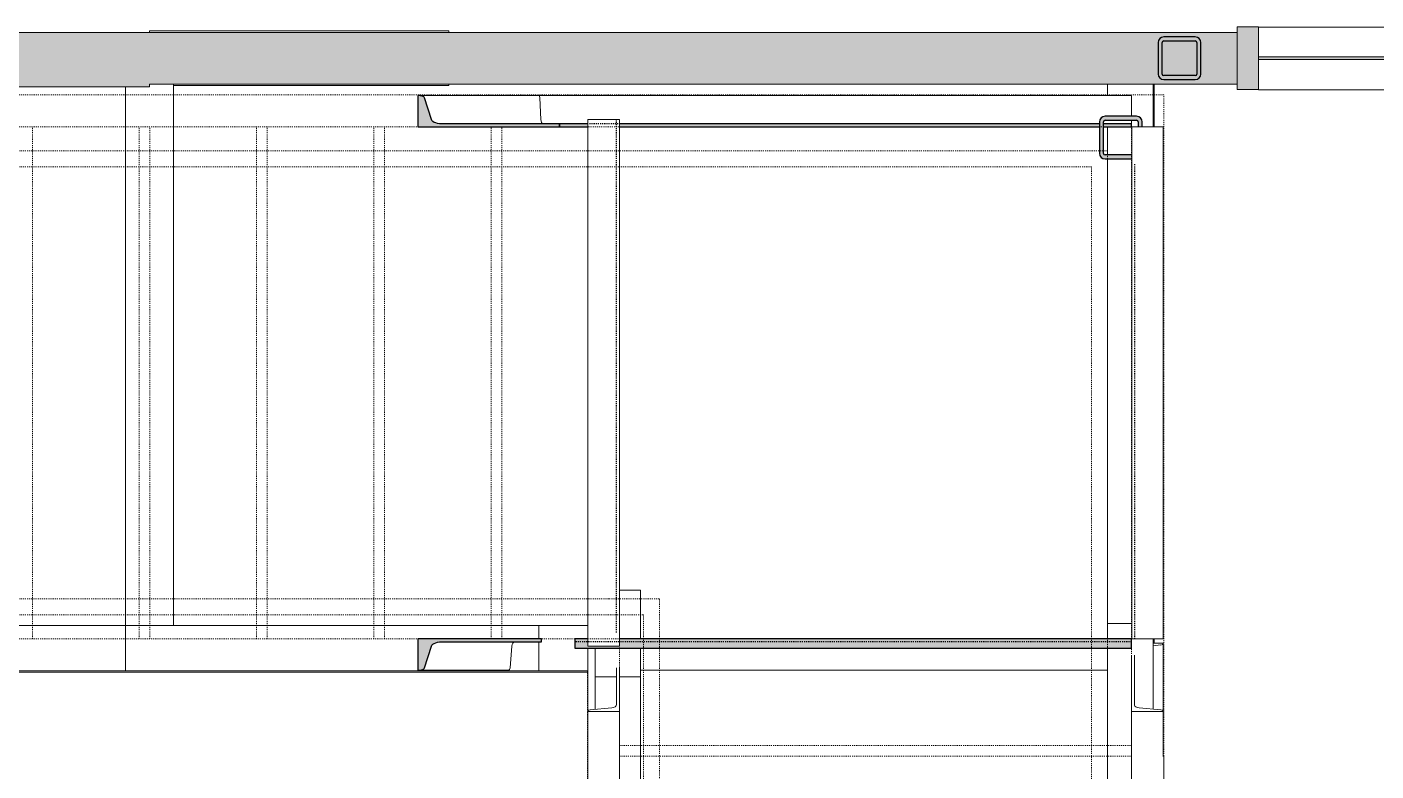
# Model space of a CAD drawing. Header units: inches. Extents: x -3803 to -1421, y -3454 to -210.
# Drawn here: x -2258.8 to -2132.4, y -2981.5 to -2911.8 of the extents above; entities that cross this region are included whole.
import ezdxf

# ---------------------------------------------------------------- set-up
doc = ezdxf.new("R2010")
doc.units = ezdxf.units.IN
doc.header["$MEASUREMENT"] = 0
doc.linetypes.add('_Hidden 1_16', pattern=[0.09375, 0.0625, -0.03125])
doc.linetypes.add('Overhead 1_16_', pattern=[0.101562, 0.0625, -0.039062])
for name, color, linetype, lineweight in [('A-FLOR-HRAL', 11, 'Continuous', 13), ('A-GLAZ-CURT', 52, 'Continuous', 13), ('A-GLAZ-CWMG', 51, 'Continuous', 13), ('A-WALL-PATT', 111, 'Continuous', 13), ('I-WALL', 2, 'Continuous', 13), ('S-BEAM', 12, 'Continuous', 13), ('S-COLS', 52, 'Continuous', 13), ('S-STRS', 31, 'Continuous', 13), ('S-STRS-MBND', 31, 'Continuous', 13)]:
    doc.layers.add(name, color=color, linetype=linetype, lineweight=lineweight)

# ---------------------------------------------------------------- blocks, each defined once
blk = doc.blocks.new('_STL - Framing - C Shape - 2017v1 - C12x20_1-2031390-DIMENSION PLAN - LEVEL 2 _579_ - 2__ - CAD')
at = {"layer": 'S-BEAM', "linetype": '_Hidden 1_16', "lineweight": 25}
blk.add_line((-22.49, 0.42), (26.18, 0.42), dxfattribs=at)
blk = doc.blocks.new('_STL - Framing - C Shape - 2017v1 - C12x20_1-1864064-DIMENSION PLAN - LEVEL 2 _579_ - 2__ - CAD')
at = {"layer": 'S-BEAM', "linetype": '_Hidden 1_16', "lineweight": 25}
blk.add_line((-26.09, -0.42), (26.09, -0.42), dxfattribs=at)
blk = doc.blocks.new('_STL - Framing - C Shape - 2017v1 - C12x20_1-1864005-DIMENSION PLAN - LEVEL 2 _579_ - 2__ - CAD')
at = {"layer": 'S-BEAM', "color": 9}
for p, q in [((-2152.35, -2969.56), (-2153.29, -2969.56)), ((-2153.29, -2969.79), (-2152.56, -2969.72)), ((-2152.35, -2969.59), (-2152.35, -2969.56)), ((-2152.35, -2975.96), (-2152.35, -2969.59)), ((-2155.29, -2970.68), (-2155.29, -2975.96)), ((-2155.01, -2975.35), (-2155.01, -2970.68)), ((-2155.29, -2975.96), (-2152.35, -2975.96)), ((-2155.29, -2975.96), (-2155.29, -2981.54)), ((-2152.56, -2975.79), (-2154.59, -2975.61)), ((-2152.35, -2975.96), (-2152.35, -2975.93)), ((-2152.35, -2980.17), (-2152.35, -2975.96)), ((-2155.29, -3016.09), (-2155.29, -3046.14)), ((-2152.35, -3046.14), (-2152.35, -3032.49)), ((-2154.79, -3046.14), (-2155.29, -3046.14)), ((-2152.35, -3046.14), (-2152.79, -3046.14))]:
    blk.add_line(p, q, dxfattribs=at)
for centre, major_axis, start_param, end_param in [((-2152.6, -2969.59), (0.251, 0), 4.877538, 6.283185), ((-2154.51, -2975.35), (0.501, 0), 3.141593, 4.54724), ((-2152.6, -2975.93), (0.251, 0), 0, 1.405647)]:
    blk.add_ellipse(centre, major_axis=major_axis, ratio=0.533903, start_param=start_param, end_param=end_param, dxfattribs=at)
blk = doc.blocks.new('_STL - Framing - C Shape - 2017v1 - C12x20_1-2031395-DIMENSION PLAN - LEVEL 2 _579_ - 2__ - CAD')
at = {"layer": 'S-BEAM', "color": 9}
for p, q in [((-24, -2.242), (-24, 0.698)), ((24, 0.698), (-24, 0.698)), ((24, 0.698), (24, -2.242)), ((-24, -2.242), (24, -2.242))]:
    blk.add_line(p, q, dxfattribs=at)
at = {"layer": 'S-BEAM', "linetype": '_Hidden 1_16', "lineweight": 25}
blk.add_line((-24, 0.416), (20.5, 0.416), dxfattribs=at)
blk = doc.blocks.new('_STL - Framing - C Shape - 2017v1 - C12x20_1-1864022-DIMENSION PLAN - LEVEL 2 _579_ - 2__ - CAD')
at = {"layer": 'S-BEAM', "color": 9}
for p, q in [((-2206.23, -2970.01), (-2206.23, -2975.96)), ((-2203.57, -2971.86), (-2203.57, -2975.35)), ((-2203.29, -2975.96), (-2203.29, -2971.86)), ((-2206.23, -2975.93), (-2206.23, -2975.96)), ((-2206.23, -2975.96), (-2203.29, -2975.96)), ((-2206.23, -2975.96), (-2206.23, -3005.29)), ((-2203.99, -2975.61), (-2206.02, -2975.79)), ((-2203.29, -3003.92), (-2203.29, -2975.96)), ((-2203.29, -3046.14), (-2203.29, -3016.09)), ((-2206.23, -3032.49), (-2206.23, -3046.14)), ((-2205.79, -3046.14), (-2206.23, -3046.14)), ((-2203.29, -3046.14), (-2203.79, -3046.14))]:
    blk.add_line(p, q, dxfattribs=at)
for centre, major_axis, start_param, end_param in [((-2204.08, -2975.35), (0.501, 0), 4.877538, 6.283185), ((-2205.98, -2975.93), (0.251, 0), 1.735945, 3.141593)]:
    blk.add_ellipse(centre, major_axis=major_axis, ratio=0.533903, start_param=start_param, end_param=end_param, dxfattribs=at)
blk = doc.blocks.new('_STL - Framing - C Shape - 2017v1 - C12x20_1-2031396-DIMENSION PLAN - LEVEL 2 _579_ - 2__ - CAD')
at = {"layer": 'S-BEAM', "color": 9}
for p, q in [((-24.698, -2.242), (-24.698, 0.698)), ((24.698, 0.698), (-24.698, 0.698)), ((24.698, 0.698), (24.698, -2.242)), ((-24.698, -2.242), (24.698, -2.242))]:
    blk.add_line(p, q, dxfattribs=at)
at = {"layer": 'S-BEAM', "linetype": '_Hidden 1_16', "lineweight": 25}
blk.add_line((-24.698, 0.416), (23.5, 0.416), dxfattribs=at)
blk = doc.blocks.new('_STL - Column - HSS Rectangular - 2017v1 - HSS4x4x3_8-1864046-DIMENSION PLAN - LEVEL 2 _579_ - 2__ - CAD')
at = {"layer": 'S-COLS'}
blk.add_hatch(color=130, dxfattribs=at).paths.add_polyline_path([(1.01, -2), (1.01, -1.63), (-1.58, -1.58), (-1.63, -1.48), (-1.58, 1.58), (-1.48, 1.62), (1.58, 1.58), (1.62, 1.47), (1.62, 1), (2, 1), (2, 1.47), (1.85, 1.85), (1.47, 2), (-1.48, 2), (-1.85, 1.85), (-2, 1.47), (-2, -1.48), (-1.85, -1.85), (-1.48, -2)], flags=0)
at = {"layer": 'S-COLS', "color": 253, "lineweight": 25}
for p, q in [((-2, 1.47), (-2, -1.48)), ((-1.63, -1.48), (-1.63, 1.47)), ((1.47, 2), (-1.48, 2)), ((-1.48, 1.62), (1.47, 1.62)), ((1.62, 1.47), (1.62, 1)), ((2, 1), (2, 1.47)), ((1.01, -1.63), (-1.48, -1.63)), ((-1.48, -2), (1.01, -2))]:
    blk.add_line(p, q, dxfattribs=at)
for centre, radius, start, end in [((-1.48, 1.47), 0.525, 90, 180), ((-1.48, 1.47), 0.15, 90, 180), ((1.47, 1.47), 0.525, 360, 90), ((1.47, 1.47), 0.15, 0, 90), ((-1.48, -1.48), 0.525, 180, 270), ((-1.48, -1.48), 0.15, 180, 270)]:
    blk.add_arc(centre, radius, start, end, dxfattribs=at)
blk = doc.blocks.new('_STL - Column - HSS Rectangular - 2017v1 - HSS4x4x3_8-1990252-DIMENSION PLAN - LEVEL 2 _579_ - 2__ - CAD')
at = {"layer": 'S-COLS'}
h = blk.add_hatch(color=130, dxfattribs=at)
h.paths.add_polyline_path([(-1.48, -2), (1.47, -2), (1.85, -1.85), (2, -1.48), (2, 1.47), (1.85, 1.85), (1.47, 2), (-1.48, 2), (-1.85, 1.85), (-2, 1.47), (-2, -1.48), (-1.85, -1.85)], flags=0)
h.paths.add_polyline_path([(-1.48, -1.63), (-1.58, -1.58), (-1.63, -1.48), (-1.58, 1.58), (-1.48, 1.62), (1.58, 1.58), (1.62, 1.47), (1.58, -1.58), (1.47, -1.63)], flags=0)
at = {"layer": 'S-COLS', "color": 253, "lineweight": 25}
for p, q in [((-2, 1.47), (-2, -1.48)), ((-1.63, -1.48), (-1.63, 1.47)), ((1.47, 2), (-1.48, 2)), ((-1.48, 1.62), (1.47, 1.62)), ((1.62, 1.47), (1.62, -1.48)), ((2, -1.48), (2, 1.47)), ((1.47, -1.63), (-1.48, -1.63)), ((-1.48, -2), (1.47, -2))]:
    blk.add_line(p, q, dxfattribs=at)
for centre, radius, start, end in [((-1.48, 1.47), 0.525, 90, 180), ((-1.48, 1.47), 0.15, 90, 180), ((1.47, 1.47), 0.525, 360, 90), ((1.47, 1.47), 0.15, 0, 90), ((-1.48, -1.48), 0.525, 180, 270), ((-1.48, -1.48), 0.15, 180, 270), ((1.47, -1.48), 0.525, 270, 360), ((1.47, -1.48), 0.15, 270, 0)]:
    blk.add_arc(centre, radius, start, end, dxfattribs=at)
blk = doc.blocks.new('15830016-STRUCT_MARTINEZ-MOORE_CENTRAL_v2018_rvt-1-DIMENSION PLAN - LEVEL 2 _579_ - 2__ - CAD')
at = {"layer": 'S-BEAM', "lineweight": 5}
for points in [[(-2222.16, -2921.14), (-2208.9, -2921.14), (-2208.9, -2920.86), (-2220.33, -2920.82), (-2220.64, -2920.71), (-2220.85, -2920.54), (-2220.9, -2920.44), (-2221.55, -2918.41), (-2221.84, -2918.22), (-2222.16, -2918.2)], [(-2222.03, -2972.08), (-2221.76, -2972.04), (-2221.55, -2971.87), (-2220.85, -2969.74), (-2220.64, -2969.58), (-2220.33, -2969.46), (-2219.95, -2969.42), (-2210.58, -2969.42), (-2210.58, -2969.14), (-2222.16, -2969.14), (-2222.16, -2972.08)], [(-2155.29, -2970.01), (-2155.29, -2969.14), (-2203.29, -2969.14), (-2203.29, -2969.84), (-2206.23, -2969.84), (-2206.23, -2969.14), (-2207.47, -2969.14), (-2207.47, -2970.01), (-2172.86, -2970.01)]]:
    blk.add_hatch(color=50, dxfattribs=at).paths.add_polyline_path(points, flags=0)
h = blk.add_hatch(color=50, dxfattribs=at)
h.paths.add_polyline_path([(-2157.93, -2921.14), (-2155.29, -2921.14), (-2155.29, -2920.86), (-2157.93, -2920.86)], flags=0)
h.paths.add_polyline_path([(-2208.9, -2921.14), (-2206.23, -2921.14), (-2206.23, -2920.86), (-2208.9, -2920.86)], flags=0)
h.paths.add_polyline_path([(-2158.3, -2921.14), (-2158.3, -2920.86), (-2203.29, -2920.86), (-2203.29, -2921.14), (-2172.86, -2921.14)], flags=0)
at = {"layer": 'S-BEAM', "color": 253, "lineweight": 25}
for p, q in [((-2222.16, -2918.2), (-2222.16, -2921.14)), ((-2222.03, -2918.2), (-2222.16, -2918.2)), ((-2220.9, -2920.44), (-2221.55, -2918.41)), ((-2208.9, -2920.86), (-2219.95, -2920.86)), ((-2206.23, -2920.86), (-2208.9, -2920.86)), ((-2208.9, -2920.86), (-2208.9, -2921.14)), ((-2208.9, -2921.14), (-2208.9, -2920.86)), ((-2158.3, -2920.86), (-2203.29, -2920.86)), ((-2155.29, -2920.86), (-2157.93, -2920.86)), ((-2155.29, -2921.14), (-2155.29, -2920.86)), ((-2222.16, -2921.14), (-2208.9, -2921.14)), ((-2208.9, -2921.14), (-2206.23, -2921.14)), ((-2203.29, -2921.14), (-2158.3, -2921.14)), ((-2157.93, -2921.14), (-2155.29, -2921.14)), ((-2210.58, -2969.14), (-2222.16, -2969.14)), ((-2222.16, -2969.14), (-2222.16, -2972.08)), ((-2221.55, -2971.87), (-2220.9, -2969.84)), ((-2219.95, -2969.42), (-2210.58, -2969.42)), ((-2210.58, -2969.42), (-2210.58, -2969.14)), ((-2206.23, -2969.14), (-2207.47, -2969.14)), ((-2207.47, -2969.14), (-2207.47, -2970.01)), ((-2207.47, -2970.01), (-2155.29, -2970.01)), ((-2155.29, -2969.14), (-2203.29, -2969.14)), ((-2155.29, -2970.01), (-2155.29, -2969.14)), ((-2222.16, -2972.08), (-2222.03, -2972.08))]:
    blk.add_line(p, q, dxfattribs=at)
at = {"layer": 'S-BEAM', "color": 9}
for p, q in [((-2210.81, -2918.2), (-2222.03, -2918.2)), ((-2155.29, -2918.2), (-2210.81, -2918.2)), ((-2210.74, -2918.41), (-2210.64, -2920.44)), ((-2210.74, -2918.41), (-2210.64, -2920.44)), ((-2155.29, -2918.2), (-2155.29, -2918.41)), ((-2155.29, -2918.41), (-2155.29, -2920.14)), ((-2155.29, -2920.55), (-2155.29, -2920.86)), ((-2213.36, -2969.84), (-2213.53, -2971.87)), ((-2222.03, -2972.08), (-2213.66, -2972.08)), ((-2201.32, -2972.08), (-2157.54, -2972.08))]:
    blk.add_line(p, q, dxfattribs=at)
at = {"layer": 'S-BEAM', "color": 253, "lineweight": 25, "flags": 128}
for points in [[(-2221.55, -2918.41), (-2221.58, -2918.36), (-2221.62, -2918.32), (-2221.68, -2918.28), (-2221.76, -2918.24), (-2221.84, -2918.22), (-2221.93, -2918.21), (-2222.03, -2918.2)], [(-2219.95, -2920.86), (-2220.14, -2920.85), (-2220.33, -2920.82), (-2220.5, -2920.77), (-2220.64, -2920.71), (-2220.76, -2920.63), (-2220.85, -2920.54), (-2220.9, -2920.44)], [(-2220.9, -2969.84), (-2220.85, -2969.74), (-2220.76, -2969.65), (-2220.64, -2969.58), (-2220.5, -2969.51), (-2220.33, -2969.46), (-2220.14, -2969.43), (-2219.95, -2969.42)], [(-2222.03, -2972.08), (-2221.93, -2972.08), (-2221.84, -2972.06), (-2221.76, -2972.04), (-2221.68, -2972), (-2221.62, -2971.96), (-2221.58, -2971.92), (-2221.55, -2971.87)]]:
    blk.add_lwpolyline(points, dxfattribs=at)
at = {"layer": 'S-BEAM', "color": 9, "flags": 128}
for points in [[(-2210.81, -2918.2), (-2210.76, -2918.26), (-2210.74, -2918.41)], [(-2210.81, -2918.2), (-2210.76, -2918.26), (-2210.74, -2918.41)], [(-2210.64, -2920.44), (-2210.6, -2920.74), (-2210.5, -2920.86)], [(-2210.64, -2920.44), (-2210.6, -2920.74), (-2210.5, -2920.86)]]:
    blk.add_lwpolyline(points, dxfattribs=at)
at = {"layer": 'S-BEAM', "color": 9}
for centre, major_axis, start_param, end_param in [((-2213.1, -2969.92), (0, 0.501), 0, 1.405647), ((-2213.66, -2971.83), (0, 0.25), 3.141593, 4.54724)]:
    blk.add_ellipse(centre, major_axis=major_axis, ratio=0.51861, start_param=start_param, end_param=end_param, dxfattribs=at)
at = {"color": 250, "lineweight": 13}
for name, p in [('_STL - Column - HSS Rectangular - 2017v1 - HSS4x4x3_8-1990252-DIMENSION PLAN - LEVEL 2 _579_ - 2__ - CAD', (-2150.8, -2914.7)), ('_STL - Column - HSS Rectangular - 2017v1 - HSS4x4x3_8-1864046-DIMENSION PLAN - LEVEL 2 _579_ - 2__ - CAD', (-2156.3, -2922.14)), ('_STL - Framing - C Shape - 2017v1 - C12x20_1-1864022-DIMENSION PLAN - LEVEL 2 _579_ - 2__ - CAD', (0, 0)), ('_STL - Framing - C Shape - 2017v1 - C12x20_1-1864005-DIMENSION PLAN - LEVEL 2 _579_ - 2__ - CAD', (0, 0))]:
    blk.add_blockref(name, p, dxfattribs=at)
for name, p, rotation in [('_STL - Framing - C Shape - 2017v1 - C12x20_1-2031390-DIMENSION PLAN - LEVEL 2 _579_ - 2__ - CAD', (-2181.29, -2920.44), 180), ('_STL - Framing - C Shape - 2017v1 - C12x20_1-2031396-DIMENSION PLAN - LEVEL 2 _579_ - 2__ - CAD', (-2203.99, -2945.14), 270.0000000000001), ('_STL - Framing - C Shape - 2017v1 - C12x20_1-2031395-DIMENSION PLAN - LEVEL 2 _579_ - 2__ - CAD', (-2154.59, -2945.14), 90.00000000000006), ('_STL - Framing - C Shape - 2017v1 - C12x20_1-1864064-DIMENSION PLAN - LEVEL 2 _579_ - 2__ - CAD', (-2181.38, -2969.84), 180)]:
    blk.add_blockref(name, p, dxfattribs=dict(at, rotation=rotation))
blk = doc.blocks.new('System Panel - interior glazed panels-383841-DIMENSION PLAN - LEVEL 2 _579_ - 2__ - CAD')
at = {"layer": 'A-GLAZ-CURT', "lineweight": 9}
blk.add_hatch(color=90, dxfattribs=at).paths.add_polyline_path([(10.5, -0.125), (10.5, 0.125), (-10.5, 0.125), (-10.5, -0.125)], flags=0)
at = {"layer": 'A-GLAZ-CURT', "lineweight": 20}
for p, q in [((10.5, 0.125), (-10.5, 0.125)), ((-10.5, 0.125), (-10.5, -0.125)), ((10.5, -0.125), (10.5, 0.125)), ((-10.5, -0.125), (10.5, -0.125))]:
    blk.add_line(p, q, dxfattribs=at)
blk = doc.blocks.new('Rectangular Mullion - 6 x 6 interior mullion-383849-DIMENSION PLAN - LEVEL 2 _579_ - 2__ - CAD')
at = {"layer": 'A-GLAZ-CWMG', "lineweight": 9}
for p, q in [((-2189.4, -2826.64), (-2168.4, -2826.64)), ((-2168.4, -2832.52), (-2189.4, -2832.52))]:
    blk.add_line(p, q, dxfattribs=at)
blk = doc.blocks.new('Rectangular Mullion - 2 x 6 interior mullion-383856-DIMENSION PLAN - LEVEL 2 _579_ - 2__ - CAD')
at = {"layer": 'A-GLAZ-CWMG', "lineweight": 9}
blk.add_hatch(color=90, dxfattribs=at).paths.add_polyline_path([(-2, 2.9375), (-2, -2.9375), (0, -2.9375), (0, 2.9375)], flags=0)
at = {"layer": 'A-GLAZ-CWMG', "lineweight": 20}
for p, q in [((0, 2.9375), (-2, 2.9375)), ((-2, 2.9375), (-2, -2.9375)), ((0, -2.9375), (0, 2.9375)), ((-2, -2.9375), (0, -2.9375))]:
    blk.add_line(p, q, dxfattribs=at)
blk = doc.blocks.new('Basic Wall _ B3-4 7_8_-BSALS - ___-3567809-DIMENSION PLAN - LEVEL 2 _579_ - 2__ - CAD')
at = {"layer": 'I-WALL', "lineweight": 20}
for p in [(-2219.27, -2917.14), (-2245.07, -2917.27)]:
    blk.add_line(p, (-2219.27, -2917.27), dxfattribs=at)
blk = doc.blocks.new('Basic Wall _ B3-4 7_8_-BSALS - ___-3567808-DIMENSION PLAN - LEVEL 2 _579_ - 2__ - CAD')
at = {"layer": 'I-WALL', "lineweight": 20}
for p, q in [((-2247.32, -2912.27), (-2247.32, -2912.14)), ((-2247.32, -2912.14), (-2219.27, -2912.14)), ((-2219.27, -2912.14), (-2219.27, -2912.27))]:
    blk.add_line(p, q, dxfattribs=at)
blk = doc.blocks.new('Handrail Type - Handrail_Internal_-V32-DIMENSION PLAN - LEVEL 2 _579_ - 2__ - CAD')
at = {"layer": 'A-FLOR-HRAL', "linetype": 'Overhead 1_16_', "lineweight": 9}
for p, q in [((-2203.29, -2923.39), (-2357.29, -2923.39)), ((-2157.54, -2923.39), (-2203.29, -2923.39)), ((-2157.54, -2980.14), (-2157.54, -2923.39)), ((-2203.29, -2924.89), (-2357.29, -2924.89)), ((-2159.04, -2924.89), (-2203.29, -2924.89)), ((-2159.04, -2980.14), (-2159.04, -2924.89)), ((-2159.04, -2983.29), (-2159.04, -2980.14)), ((-2157.54, -2982.59), (-2157.54, -2980.14))]:
    blk.add_line(p, q, dxfattribs=at)
blk = doc.blocks.new('Basic Wall _ A3-4 1_4_-BSALS - ___-3569752-DIMENSION PLAN - LEVEL 2 _579_ - 2__ - CAD')
at = {"layer": 'I-WALL', "lineweight": 20}
for p, q in [((-2153.17, -2921.14), (-2153.17, -2917.14)), ((-2153.17, -2969.56), (-2153.17, -2969.14))]:
    blk.add_line(p, q, dxfattribs=at)
blk = doc.blocks.new('Basic Wall _ A3-4 1_4_-BSALS - ___-3569754-DIMENSION PLAN - LEVEL 2 _579_ - 2__ - CAD')
at = {"layer": 'I-WALL', "lineweight": 20}
for q in [(-2309.32, -2972.14), (-2206.22, -2972.27)]:
    blk.add_line((-2309.44, -2972.27), q, dxfattribs=at)
blk = doc.blocks.new('Handrail Type - Handrail_Internal_-V53-DIMENSION PLAN - LEVEL 2 _579_ - 2__ - CAD')
at = {"layer": 'A-FLOR-HRAL', "linetype": 'Overhead 1_16_', "lineweight": 9}
for p, q in [((-2204.29, -2965.39), (-2357.29, -2965.39)), ((-2199.54, -2965.39), (-2204.29, -2965.39)), ((-2199.54, -2970.14), (-2199.54, -2965.39)), ((-2204.29, -2966.89), (-2357.29, -2966.89)), ((-2201.04, -2966.89), (-2204.29, -2966.89)), ((-2201.04, -2970.14), (-2201.04, -2966.89)), ((-2201.04, -2980.14), (-2201.04, -2970.14)), ((-2199.54, -2980.14), (-2199.54, -2970.14)), ((-2201.04, -3002.87), (-2201.04, -2980.14)), ((-2199.54, -3002.17), (-2199.54, -2980.14))]:
    blk.add_line(p, q, dxfattribs=at)

msp = doc.modelspace()

# ---------------------------------------------------------------- hatches: boundary and pattern name
at = {"layer": 'A-WALL-PATT', "lineweight": 20}
h = msp.add_hatch(color=10, dxfattribs=at)
h.paths.add_polyline_path([(-2247.32, -2917.39), (-2247.32, -2912.27), (-2309.4, -2912.27), (-2309.4, -2917.39), (-2249.57, -2917.39)], flags=0)
h.paths.add_polyline_path([(-2413.27, -2917.39), (-2387.4, -2917.39), (-2387.4, -2912.27), (-2413.27, -2912.27), (-2413.27, -2917.14)], flags=0)
h.paths.add_polyline_path([(-2399.87, -2916.7), (-2400.24, -2916.55), (-2400.4, -2916.18), (-2400.35, -2913.12), (-2400.24, -2912.86), (-2399.87, -2912.7), (-2396.81, -2912.75), (-2396.55, -2912.86), (-2396.4, -2913.23), (-2396.44, -2916.28), (-2396.55, -2916.55), (-2396.92, -2916.7)], flags=0)
h.paths.add_polyline_path([(-2396.92, -2916.33), (-2396.81, -2916.28), (-2396.77, -2916.18), (-2396.81, -2913.12), (-2396.92, -2913.08), (-2399.98, -2913.12), (-2400.02, -2913.23), (-2399.98, -2916.28), (-2399.87, -2916.33)], flags=0)
at = {"layer": 'A-WALL-PATT', "lineweight": 5}
msp.add_hatch(color=50, dxfattribs=at).paths.add_polyline_path([(-2233.94, -2917.14), (-2219.27, -2917.14), (-2219.27, -2912.27), (-2247.32, -2912.27), (-2247.32, -2917.14), (-2245.07, -2917.14)], flags=0)
at = {"layer": 'A-WALL-PATT', "lineweight": 20}
h = msp.add_hatch(color=10, dxfattribs=at)
h.paths.add_polyline_path([(-1840.98, -2917.14), (-1840.02, -2917.14), (-1840.02, -2912.27), (-1857.4, -2912.27), (-1857.4, -2917.14), (-1841.09, -2917.14)], flags=0)
h.paths.add_polyline_path([(-2152.8, -2917.14), (-2145.4, -2917.14), (-2145.4, -2912.27), (-2219.27, -2912.27), (-2219.27, -2917.14), (-2172.86, -2917.14)], flags=0)
h.paths.add_polyline_path([(-1843.93, -2916.7), (-1844.3, -2916.55), (-1844.46, -2916.18), (-1844.41, -2913.12), (-1844.3, -2912.86), (-1843.93, -2912.7), (-1840.88, -2912.75), (-1840.61, -2912.86), (-1840.46, -2913.23), (-1840.5, -2916.28), (-1840.61, -2916.55), (-1840.98, -2916.7)], flags=0)
h.paths.add_polyline_path([(-2152.28, -2916.7), (-2152.65, -2916.55), (-2152.8, -2916.18), (-2152.76, -2913.12), (-2152.65, -2912.86), (-2152.28, -2912.7), (-2149.22, -2912.75), (-2148.96, -2912.86), (-2148.8, -2913.23), (-2148.85, -2916.28), (-2148.96, -2916.55), (-2149.33, -2916.7)], flags=0)
h.paths.add_polyline_path([(-1843.93, -2916.33), (-1840.88, -2916.28), (-1840.83, -2916.18), (-1840.88, -2913.12), (-1840.98, -2913.08), (-1844.04, -2913.12), (-1844.08, -2913.23), (-1844.04, -2916.28)], flags=0)
h.paths.add_polyline_path([(-2149.33, -2916.33), (-2149.22, -2916.28), (-2149.18, -2916.18), (-2149.22, -2913.12), (-2149.33, -2913.08), (-2152.38, -2913.12), (-2152.43, -2913.23), (-2152.38, -2916.28), (-2152.28, -2916.33)], flags=0)

# ---------------------------------------------------------------- linework, layer by layer
at = {"layer": 'I-WALL', "lineweight": 20}
for p, q in [((-2145.4, -2912.27), (-2309.4, -2912.27)), ((-2145.4, -2917.14), (-2145.4, -2912.27)), ((-2247.32, -2917.14), (-2145.4, -2917.14)), ((-2247.32, -2917.14), (-2247.32, -2917.39)), ((-2245.07, -2917.14), (-2245.07, -2967.89)), ((-2157.54, -2918.21), (-2157.54, -2917.14)), ((-2153.29, -2917.14), (-2153.29, -2921.14)), ((-2309.4, -2917.39), (-2247.32, -2917.39)), ((-2249.57, -2972.14), (-2249.57, -2917.39)), ((-2157.54, -2923.77), (-2157.54, -2921.14)), ((-2157.54, -2969.14), (-2157.54, -2924.14)), ((-2201.32, -2964.58), (-2203.29, -2964.58)), ((-2201.32, -2964.58), (-2201.32, -2969.14)), ((-2155.29, -2967.71), (-2157.54, -2967.71)), ((-2305.07, -2967.89), (-2206.23, -2967.89)), ((-2210.84, -2969.15), (-2210.84, -2967.89)), ((-2210.84, -2972.14), (-2210.84, -2969.42)), ((-2205.57, -2975.75), (-2205.57, -2970.01)), ((-2201.32, -2970.01), (-2201.32, -3003)), ((-2157.54, -2982.59), (-2157.54, -2970.01)), ((-2153.29, -2969.14), (-2153.29, -2975.73)), ((-2206.22, -2972.14), (-2309.32, -2972.14)), ((-2205.57, -2972.71), (-2203.57, -2972.71)), ((-2203.29, -2972.71), (-2201.32, -2972.71))]:
    msp.add_line(p, q, dxfattribs=at)
at = {"layer": 'S-STRS', "lineweight": 9}
for p, q in [((-2152.29, -3046.14), (-2152.29, -2980.14)), ((-2155.29, -2991.14), (-2155.29, -2981.54))]:
    msp.add_line(p, q, dxfattribs=at)
at = {"layer": 'S-STRS-MBND', "linetype": 'Overhead 1_16_', "lineweight": 9}
for p, q in [((-2207.47, -2918.14), (-2357.29, -2918.14)), ((-2152.29, -2918.14), (-2207.47, -2918.14)), ((-2152.29, -2975.96), (-2152.29, -2918.14)), ((-2207.47, -2921.14), (-2357.29, -2921.14)), ((-2258.29, -2969.14), (-2258.29, -2921.14)), ((-2248.29, -2969.14), (-2248.29, -2921.14)), ((-2247.29, -2969.14), (-2247.29, -2921.14)), ((-2237.29, -2969.14), (-2237.29, -2921.14)), ((-2236.29, -2969.14), (-2236.29, -2921.14)), ((-2226.29, -2969.14), (-2226.29, -2921.14)), ((-2225.29, -2969.14), (-2225.29, -2921.14)), ((-2215.29, -2969.14), (-2215.29, -2921.14)), ((-2214.29, -2969.14), (-2214.29, -2921.14)), ((-2155.29, -2921.14), (-2207.47, -2921.14)), ((-2155.29, -2975.96), (-2155.29, -2921.14)), ((-2207.47, -2969.14), (-2357.29, -2969.14)), ((-2207.47, -2969.14), (-2203.29, -2969.14)), ((-2203.29, -2969.14), (-2203.29, -2975.96)), ((-2207.47, -2972.14), (-2357.29, -2972.14)), ((-2207.47, -2972.14), (-2206.29, -2972.14)), ((-2206.29, -2972.14), (-2206.29, -2975.96)), ((-2206.29, -3005.32), (-2206.29, -2975.96)), ((-2203.29, -3003.92), (-2203.29, -2975.96)), ((-2155.29, -2981.54), (-2155.29, -2975.96)), ((-2152.29, -2980.14), (-2152.29, -2975.96)), ((-2203.29, -2979.14), (-2155.29, -2979.14)), ((-2203.29, -2980.14), (-2155.29, -2980.14))]:
    msp.add_line(p, q, dxfattribs=at)

# ---------------------------------------------------------------- block references
at = {"lineweight": 5}
msp.add_blockref('15830016-STRUCT_MARTINEZ-MOORE_CENTRAL_v2018_rvt-1-DIMENSION PLAN - LEVEL 2 _579_ - 2__ - CAD', (0, 0), dxfattribs=at)
at = {"layer": 'A-FLOR-HRAL', "lineweight": 9}
for name in ['Handrail Type - Handrail_Internal_-V32-DIMENSION PLAN - LEVEL 2 _579_ - 2__ - CAD', 'Handrail Type - Handrail_Internal_-V53-DIMENSION PLAN - LEVEL 2 _579_ - 2__ - CAD']:
    msp.add_blockref(name, (0, 0), dxfattribs=at)
at = {"layer": 'A-GLAZ-CURT', "lineweight": 9}
msp.add_blockref('System Panel - interior glazed panels-383841-DIMENSION PLAN - LEVEL 2 _579_ - 2__ - CAD', (-2132.9, -2914.7), dxfattribs=at)
at = {"layer": 'A-GLAZ-CWMG', "lineweight": 9, "rotation": 180}
msp.add_blockref('Rectangular Mullion - 2 x 6 interior mullion-383856-DIMENSION PLAN - LEVEL 2 _579_ - 2__ - CAD', (-2145.4, -2914.7), dxfattribs=at)
at = {"layer": 'A-GLAZ-CWMG', "lineweight": 9}
msp.add_blockref('Rectangular Mullion - 6 x 6 interior mullion-383849-DIMENSION PLAN - LEVEL 2 _579_ - 2__ - CAD', (46, -85.13), dxfattribs=at)
at = {"layer": 'I-WALL', "lineweight": 20}
for name in ['Basic Wall _ B3-4 7_8_-BSALS - ___-3567808-DIMENSION PLAN - LEVEL 2 _579_ - 2__ - CAD', 'Basic Wall _ B3-4 7_8_-BSALS - ___-3567809-DIMENSION PLAN - LEVEL 2 _579_ - 2__ - CAD', 'Basic Wall _ A3-4 1_4_-BSALS - ___-3569752-DIMENSION PLAN - LEVEL 2 _579_ - 2__ - CAD', 'Basic Wall _ A3-4 1_4_-BSALS - ___-3569754-DIMENSION PLAN - LEVEL 2 _579_ - 2__ - CAD']:
    msp.add_blockref(name, (0, 0), dxfattribs=at)

doc.saveas('drawing.dxf')
